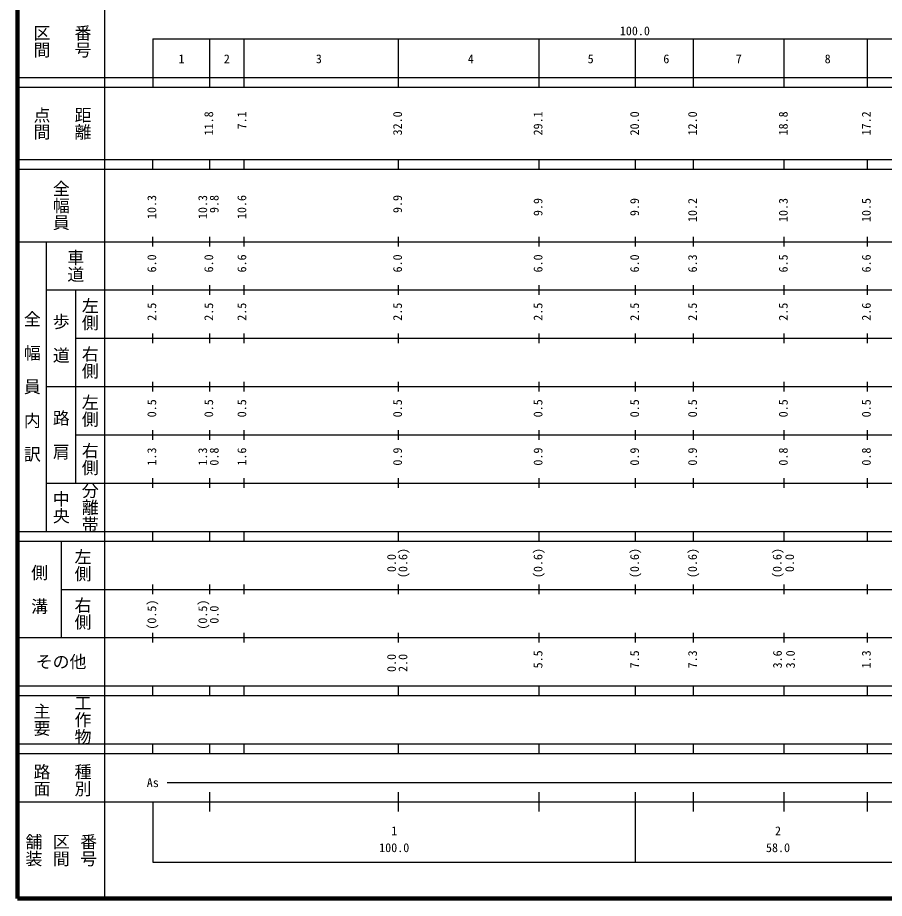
# Model space of a CAD drawing. Units: millimetres on the paper, enlarged 1000 times. Extents: x 40000 to 680000, y 20000 to 380000.
# Drawn here: x 40000 to 219527, y 20000 to 202409 of the extents above; entities that cross this region are included whole.
import ezdxf
from ezdxf.enums import TextEntityAlignment as Align

# ---------------------------------------------------------------- set-up
doc = ezdxf.new("R2010")
doc.units = ezdxf.units.MM
doc.header["$LTSCALE"] = 1000
doc.layers.add('M-TTL', color=2, linetype='Continuous', lineweight=140)
doc.layers.add('M-TTL-BAND', color=7, linetype='Continuous', lineweight=25)
doc.styles.add('@ＭＳ ゴシック', font='')
doc.styles.add('ＭＳ ゴシック', font='')
doc.styles.get('@ＭＳ ゴシック').set_extended_font_data('@MS Gothic')
doc.styles.get('ＭＳ ゴシック').set_extended_font_data('MS Gothic')

msp = doc.modelspace()

# ---------------------------------------------------------------- linework, layer by layer
at = {"layer": 'M-TTL'}
for p, q in [((40000, 380000), (40000, 20000)), ((40000, 20000), (680000, 20000))]:
    msp.add_line(p, q, dxfattribs=at)
at = {"layer": 'M-TTL-BAND'}
for p, q in [((58000, 370000), (58000, 20000)), ((68000, 198000), (579000, 198000)), ((68000, 198000), (68000, 188000)), ((79800, 188000), (79800, 198000)), ((86900, 188000), (86900, 198000)), ((118900, 188000), (118900, 198000)), ((148000, 188000), (148000, 198000)), ((168000, 188000), (168000, 198000)), ((180000, 188000), (180000, 198000)), ((198800, 188000), (198800, 198000)), ((216000, 188000), (216000, 198000)), ((40000, 190000), (579000, 190000)), ((40000, 188000), (579000, 188000)), ((40000, 173000), (579000, 173000)), ((68000, 171000), (68000, 173000)), ((79800, 171000), (79800, 173000)), ((86900, 171000), (86900, 173000)), ((118900, 171000), (118900, 173000)), ((148000, 171000), (148000, 173000)), ((168000, 171000), (168000, 173000)), ((180000, 171000), (180000, 173000)), ((198800, 171000), (198800, 173000)), ((216000, 171000), (216000, 173000)), ((40000, 171000), (579000, 171000)), ((68000, 155000), (68000, 157000)), ((79800, 155000), (79800, 157000)), ((86900, 155000), (86900, 157000)), ((118900, 155000), (118900, 157000)), ((148000, 155000), (148000, 157000)), ((168000, 155000), (168000, 157000)), ((180000, 155000), (180000, 157000)), ((198800, 155000), (198800, 157000)), ((216000, 155000), (216000, 157000)), ((40000, 156000), (579000, 156000)), ((46000, 96000), (46000, 156000)), ((46000, 146000), (579000, 146000)), ((52000, 146000), (52000, 106000)), ((68000, 145000), (68000, 147000)), ((79800, 145000), (79800, 147000)), ((86900, 145000), (86900, 147000)), ((118900, 145000), (118900, 147000)), ((148000, 145000), (148000, 147000)), ((168000, 145000), (168000, 147000)), ((180000, 145000), (180000, 147000)), ((198800, 145000), (198800, 147000)), ((216000, 145000), (216000, 147000)), ((68000, 135000), (68000, 137000)), ((79800, 135000), (79800, 137000)), ((86900, 135000), (86900, 137000)), ((118900, 135000), (118900, 137000)), ((148000, 135000), (148000, 137000)), ((168000, 135000), (168000, 137000)), ((180000, 135000), (180000, 137000)), ((198800, 135000), (198800, 137000)), ((216000, 135000), (216000, 137000)), ((52000, 136000), (579000, 136000)), ((46000, 126000), (579000, 126000)), ((68000, 125000), (68000, 127000)), ((79800, 125000), (79800, 127000)), ((86900, 125000), (86900, 127000)), ((118900, 125000), (118900, 127000)), ((148000, 125000), (148000, 127000)), ((168000, 125000), (168000, 127000)), ((180000, 125000), (180000, 127000)), ((198800, 125000), (198800, 127000)), ((216000, 125000), (216000, 127000)), ((68000, 115000), (68000, 117000)), ((79800, 115000), (79800, 117000)), ((86900, 115000), (86900, 117000)), ((118900, 115000), (118900, 117000)), ((148000, 115000), (148000, 117000)), ((168000, 115000), (168000, 117000)), ((180000, 115000), (180000, 117000)), ((198800, 115000), (198800, 117000)), ((216000, 115000), (216000, 117000)), ((52000, 116000), (579000, 116000)), ((46000, 106000), (579000, 106000)), ((68000, 105000), (68000, 107000)), ((79800, 105000), (79800, 107000)), ((86900, 105000), (86900, 107000)), ((118900, 105000), (118900, 107000)), ((148000, 105000), (148000, 107000)), ((168000, 105000), (168000, 107000)), ((180000, 105000), (180000, 107000)), ((198800, 105000), (198800, 107000)), ((216000, 105000), (216000, 107000)), ((40000, 96000), (579000, 96000)), ((68000, 94000), (68000, 96000)), ((79800, 94000), (79800, 96000)), ((86900, 94000), (86900, 96000)), ((118900, 94000), (118900, 96000)), ((148000, 94000), (148000, 96000)), ((168000, 94000), (168000, 96000)), ((180000, 94000), (180000, 96000)), ((198800, 94000), (198800, 96000)), ((216000, 94000), (216000, 96000)), ((40000, 94000), (579000, 94000)), ((49000, 94000), (49000, 74000)), ((49000, 84000), (579000, 84000)), ((68000, 83000), (68000, 85000)), ((79800, 83000), (79800, 85000)), ((86900, 83000), (86900, 85000)), ((118900, 83000), (118900, 85000)), ((148000, 83000), (148000, 85000)), ((168000, 83000), (168000, 85000)), ((180000, 83000), (180000, 85000)), ((198800, 83000), (198800, 85000)), ((216000, 83000), (216000, 85000)), ((68000, 73000), (68000, 75000)), ((86900, 73000), (86900, 75000)), ((118900, 73000), (118900, 75000)), ((148000, 73000), (148000, 75000)), ((168000, 73000), (168000, 75000)), ((180000, 73000), (180000, 75000)), ((198800, 73000), (198800, 75000)), ((216000, 73000), (216000, 75000)), ((40000, 74000), (579000, 74000)), ((40000, 64000), (579000, 64000)), ((68000, 62000), (68000, 64000)), ((79800, 62000), (79800, 64000)), ((86900, 62000), (86900, 64000)), ((118900, 62000), (118900, 64000)), ((148000, 62000), (148000, 64000)), ((168000, 62000), (168000, 64000)), ((180000, 62000), (180000, 64000)), ((198800, 62000), (198800, 64000)), ((216000, 62000), (216000, 64000)), ((40000, 62000), (579000, 62000)), ((40000, 52000), (579000, 52000)), ((68000, 50000), (68000, 52000)), ((79800, 50000), (79800, 52000)), ((86900, 50000), (86900, 52000)), ((118900, 50000), (118900, 52000)), ((148000, 50000), (148000, 52000)), ((168000, 50000), (168000, 52000)), ((180000, 50000), (180000, 52000)), ((198800, 50000), (198800, 52000)), ((216000, 50000), (216000, 52000)), ((40000, 50000), (579000, 50000)), ((71000, 44000), (384251, 44000)), ((79800, 38000), (79800, 42000)), ((118900, 38000), (118900, 42000)), ((148000, 38000), (148000, 42000)), ((168000, 27500), (168000, 42000)), ((180000, 38000), (180000, 42000)), ((198800, 38000), (198800, 42000)), ((216000, 38000), (216000, 42000)), ((40000, 40000), (579000, 40000)), ((68000, 40000), (68000, 27500)), ((68000, 27500), (579000, 27500))]:
    msp.add_line(p, q, dxfattribs=at)

# ---------------------------------------------------------------- texts
at = {"layer": 'M-TTL-BAND', "style": '@ＭＳ ゴシック'}
for s, p in [('番号', (53500, 197500)), ('区間', (45000, 197500)), ('点間', (45000, 180500)), ('距離', (53500, 180500)), ('全幅員', (49000, 163500)), ('車道', (52000, 151000)), ('左側', (55000, 141000)), ('全\u3000幅\u3000員\u3000内\u3000訳', (43000, 126000)), ('歩\u3000道', (49000, 136000)), ('右側', (55000, 131000)), ('左側', (55000, 121000)), ('路\u3000肩', (49000, 116000)), ('右側', (55000, 111000)), ('分離帯', (55000, 101000)), ('中央', (49000, 101000)), ('左側', (53500, 89000)), ('側\u3000溝', (44500, 84000)), ('右側', (53500, 79000)), ('主要', (45000, 57000)), ('工作物', (53500, 57000)), ('路面', (45000, 44500)), ('種別', (53500, 44500)), ('舗装', (43333, 30000)), ('区間', (49000, 30000)), ('番号', (54667, 30000))]:
    msp.add_text(s, height=2566, rotation=270, dxfattribs=at).set_placement(p, align=Align.MIDDLE_CENTER)
at = {"layer": 'M-TTL-BAND', "style": 'ＭＳ ゴシック'}
for s, p in [('100.0', (167844, 198195)), ('1', (73943, 192405)), ('2', (83333, 192405)), ('3', (102390, 192405)), ('4', (133875, 192405)), ('5', (158692, 192405)), ('6', (174362, 192405)), ('7', (189375, 192405)), ('8', (207780, 192405)), ('As', (68000, 42500)), ('1', (118000, 32523)), ('2', (197495, 32523)), ('100.0', (118000, 29033)), ('58.0', (197495, 29033))]:
    msp.add_text(s, height=1833, dxfattribs=at).set_placement(p, align=Align.BOTTOM_CENTER)
for s, p in [('11.8', (81050, 183000)), ('7.1', (87900, 183000)), ('32.0', (120150, 183000)), ('10.3', (69250, 165674)), ('9.8', (82170, 165674)), ('9.9', (120150, 165674)), ('10.2', (181250, 165049)), ('10.3', (200050, 165049)), ('10.5', (217250, 165049))]:
    msp.add_text(s, height=1833, rotation=90, dxfattribs=at).set_placement(p, align=Align.BOTTOM_RIGHT)
for s, p in [('29.1', (149250, 180500)), ('20.0', (169250, 180500)), ('12.0', (181250, 180500)), ('18.8', (200050, 180500)), ('17.2', (217250, 180500)), ('10.3', (79800, 163174)), ('10.6', (87900, 163174)), ('9.9', (149250, 163174)), ('9.9', (169250, 163174)), ('6.0', (69250, 151500)), ('6.0', (81050, 151500)), ('6.6', (87900, 151500)), ('6.0', (120150, 151500)), ('6.0', (149250, 151500)), ('6.0', (169250, 151500)), ('6.6', (217250, 151500)), ('6.3', (181250, 151500)), ('6.5', (200050, 151500)), ('2.5', (69250, 141500)), ('2.5', (81050, 141500)), ('2.5', (87900, 141500)), ('2.5', (120150, 141500)), ('2.5', (149250, 141500)), ('2.5', (169250, 141500)), ('2.5', (181250, 141500)), ('2.5', (200050, 141500)), ('2.6', (217250, 141500)), ('0.5', (69250, 121500)), ('0.5', (81050, 121500)), ('0.5', (87900, 121500)), ('0.5', (120150, 121500)), ('0.5', (149250, 121500)), ('0.5', (169250, 121500)), ('0.5', (181250, 121500)), ('0.5', (200050, 121500)), ('0.5', (217250, 121500)), ('1.3', (69250, 111500)), ('1.3', (79800, 111500)), ('0.8', (82170, 111500)), ('1.6', (87900, 111500)), ('0.9', (120150, 111500)), ('0.9', (149250, 111500)), ('0.9', (169250, 111500)), ('0.9', (181250, 111500)), ('0.8', (200050, 111500)), ('0.8', (217250, 111500)), ('(0.6)', (121270, 89446)), ('(0.6)', (149250, 89446)), ('(0.6)', (169250, 89446)), ('(0.6)', (181250, 89446)), ('(0.6)', (198775, 89446)), ('0.0', (118900, 89446)), ('0.0', (201361, 89446)), ('(0.5)', (69250, 78764)), ('(0.5)', (79800, 78764)), ('0.0', (82170, 78764)), ('5.5', (149250, 69500)), ('7.5', (169250, 69500)), ('7.3', (181250, 69500)), ('3.6', (198835, 69500)), ('3.0', (201526, 69500)), ('1.3', (217250, 69500)), ('0.0', (118900, 68764)), ('2.0', (121270, 68764))]:
    msp.add_text(s, height=1833, rotation=90, dxfattribs=at).set_placement(p, align=Align.BOTTOM_CENTER)
msp.add_text('その他', height=2566, dxfattribs=at).set_placement((49000, 69000), align=Align.MIDDLE_CENTER)

doc.saveas('drawing.dxf')
